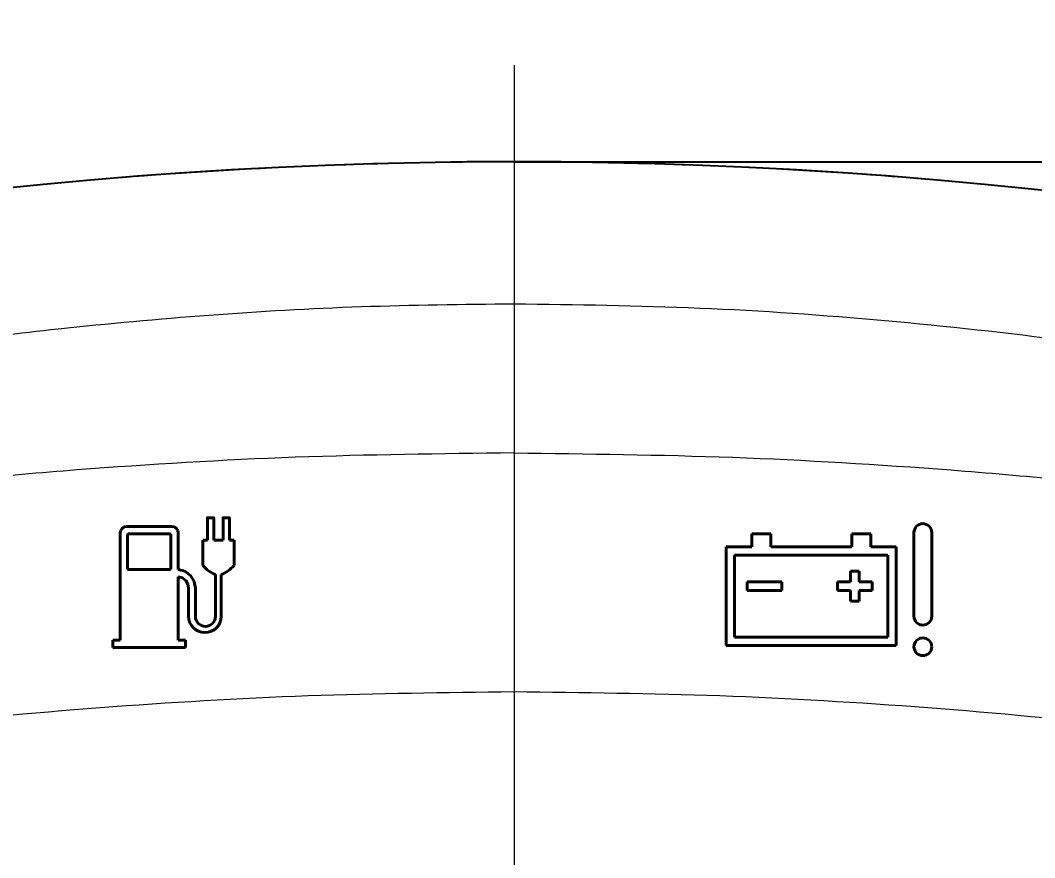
# Model space of a CAD drawing. Extents: x -871 to 2543, y 496 to 1402.
# Drawn here: x -599.9 to -544.6, y 948.1 to 993.8 of the extents above; entities that cross this region are included whole.
import ezdxf

# ---------------------------------------------------------------- set-up
doc = ezdxf.new("R2010")
doc.units = 0
doc.layers.get('0').update_dxf_attribs({"linetype": 'CONTINUOUS', "lineweight": 40})
doc.layers.get('DEFPOINTS').update_dxf_attribs({"linetype": 'CONTINUOUS'})
doc.layers.add('1轮廓实线层', color=7, linetype='CONTINUOUS', lineweight=40)
doc.layers.add('5剖面线层', color=2, linetype='CONTINUOUS', lineweight=20)
doc.layers.add('7', color=7, linetype='CONTINUOUS')
doc.styles.add('PC_TEXTSTYLE', font='txt.shx', dxfattribs={"width": 0.8, "bigfont": 'hzfs.shx'})
doc.dimstyles.new('副本 (2) (2)TH_GBDIM', dxfattribs={"dimtxt": 3.5, "dimasz": 2.5, "dimexe": 2, "dimexo": 0, "dimgap": 1.5, "dimtad": 1, "dimtoh": 1, "dimdec": 1, "dimdsep": 46, "dimtxsty": 'PC_TEXTSTYLE', "dimcen": 2.5, "dimazin": 2, "dimtfac": 0.714286, "dimtdec": 1, "dimtmove": 0, "dimatfit": 3, "dimfxl": 1, "dimtolj": 1, "dimtzin": 0, "dimarcsym": 0})

# ---------------------------------------------------------------- blocks, each defined once
blk = doc.blocks.new('*D7')
at = {"layer": '7', "color": 0, "lineweight": -2, "ltscale": 10, "transparency": 16777216}
for p, q in [((-729.655, 915.852), (-729.655, 1025.01)), ((-416.346, 915.852), (-416.346, 1025.01)), ((-727.155, 1023.01), (-418.846, 1023.01))]:
    blk.add_line(p, q, dxfattribs=at)
at = {"layer": '7', "color": 0, "ltscale": 10, "transparency": 16777216}
for points in [[(-727.155, 1023.427), (-727.155, 1022.593), (-729.655, 1023.01)], [(-418.846, 1023.427), (-418.846, 1022.593), (-416.346, 1023.01)]]:
    blk.add_solid(points, dxfattribs=at)
at = {"layer": 'DEFPOINTS', "color": 0, "ltscale": 10, "transparency": 16777216}
for p in [(-416.346, 1023.01), (-729.655, 915.852), (-416.346, 915.852)]:
    blk.add_point(p, dxfattribs=at)
at = {"layer": '7', "color": 0, "ltscale": 10, "transparency": 16777216, "insert": (-573, 1026.26), "char_height": 3.5, "attachment_point": 5, "style": 'PC_TEXTSTYLE'}
blk.add_mtext('\\A1;313.3', dxfattribs=at)
blk = doc.blocks.new('*D8')
at = {"layer": '7', "color": 0, "lineweight": -2, "ltscale": 10, "transparency": 16777216}
for p, q in [((-713.416, 938.57), (-713.416, 1017.463)), ((-432.585, 938.57), (-432.585, 1017.463)), ((-435.085, 1015.463), (-710.916, 1015.463))]:
    blk.add_line(p, q, dxfattribs=at)
at = {"layer": '7', "color": 0, "ltscale": 10, "transparency": 16777216}
for points in [[(-710.916, 1015.88), (-710.916, 1015.046), (-713.416, 1015.463)], [(-435.085, 1015.88), (-435.085, 1015.046), (-432.585, 1015.463)]]:
    blk.add_solid(points, dxfattribs=at)
at = {"layer": 'DEFPOINTS', "color": 0, "ltscale": 10, "transparency": 16777216}
for p in [(-713.416, 1015.463), (-713.416, 938.57), (-432.585, 938.57)]:
    blk.add_point(p, dxfattribs=at)
at = {"layer": '7', "color": 0, "ltscale": 10, "transparency": 16777216, "insert": (-573, 1018.713), "char_height": 3.5, "attachment_point": 5, "style": 'PC_TEXTSTYLE'}
blk.add_mtext('\\A1;280.8', dxfattribs=at)
blk = doc.blocks.new('*D9')
at = {"layer": '7', "color": 0, "lineweight": -2, "ltscale": 10, "transparency": 16777216}
for p, q in [((-654.13, 973.441), (-654.13, 1009.223)), ((-491.871, 973.441), (-491.871, 1009.223)), ((-651.63, 1007.223), (-494.371, 1007.223))]:
    blk.add_line(p, q, dxfattribs=at)
at = {"layer": '7', "color": 0, "ltscale": 10, "transparency": 16777216}
for points in [[(-651.63, 1007.639), (-651.63, 1006.806), (-654.13, 1007.223)], [(-494.371, 1007.639), (-494.371, 1006.806), (-491.871, 1007.223)]]:
    blk.add_solid(points, dxfattribs=at)
at = {"layer": 'DEFPOINTS', "color": 0, "ltscale": 10, "transparency": 16777216}
for p in [(-491.871, 1007.223), (-654.13, 973.441), (-491.871, 973.441)]:
    blk.add_point(p, dxfattribs=at)
at = {"layer": '7', "color": 0, "ltscale": 10, "transparency": 16777216, "insert": (-572.905, 1010.473), "char_height": 3.5, "attachment_point": 5, "style": 'PC_TEXTSTYLE'}
blk.add_mtext('\\A1;162.3', dxfattribs=at)
blk = doc.blocks.new('*D11')
at = {"layer": '7', "color": 0, "lineweight": -2, "ltscale": 10, "transparency": 16777216}
for p, q in [((-573, 986.05), (-381.901, 986.05)), ((-383.901, 983.55), (-383.901, 897.744)), ((-409.503, 895.244), (-381.901, 895.244))]:
    blk.add_line(p, q, dxfattribs=at)
at = {"layer": '7', "color": 0, "ltscale": 10, "transparency": 16777216}
for points in [[(-384.317, 983.55), (-383.484, 983.55), (-383.901, 986.05)], [(-384.317, 897.744), (-383.484, 897.744), (-383.901, 895.244)]]:
    blk.add_solid(points, dxfattribs=at)
at = {"layer": 'DEFPOINTS', "color": 0, "ltscale": 10, "transparency": 16777216}
for p in [(-573, 986.05), (-409.503, 895.244), (-383.901, 895.244)]:
    blk.add_point(p, dxfattribs=at)
at = {"layer": '7', "color": 0, "ltscale": 10, "transparency": 16777216, "insert": (-387.151, 940.647), "char_height": 3.5, "attachment_point": 5, "rotation": 90, "style": 'PC_TEXTSTYLE'}
blk.add_mtext('\\A1;90.8', dxfattribs=at)

msp = doc.modelspace()

# ---------------------------------------------------------------- linework, layer by layer
at = {"color": 7, "linetype": 'Continuous', "lineweight": 15}
msp.add_line((-573.0004, 978.3164), (-573.0004, 978.2998), dxfattribs=at)
for points, knots in [([(-654.1302, 973.4413), (-649.947, 974.7094), (-641.5813, 977.2455), (-629.893, 980.0049), (-619.3499, 982.0566), (-610.0493, 983.5252), (-600.7325, 984.6631), (-591.43, 985.4656), (-582.1834, 985.9442), (-572.7675, 986.1066), (-563.2226, 985.9274), (-553.5962, 985.4007), (-544.1997, 984.5489), (-535.0677, 983.3949), (-526.2121, 981.974), (-515.9601, 979.9699), (-504.414, 977.244), (-496.052, 974.7089), (-491.8705, 973.4413)], [0, 0, 0, 0, 0.0833458, 0.166676, 0.2235197, 0.2804046, 0.3372323, 0.3916762, 0.4461745, 0.5006112, 0.5573115, 0.6140817, 0.670791, 0.7249715, 0.7792009, 0.8333946, 0.9166895, 1, 1, 1, 1]), ([(-573.0004, 978.2998), (-575.7758, 978.2688), (-581.3298, 978.207), (-589.6222, 977.7252), (-599.3531, 976.8391), (-610.4308, 975.3391), (-622.2461, 973.1497), (-633.299, 970.5497), (-643.6337, 967.5426), (-653.629, 963.9824), (-663.0769, 959.9016), (-671.8637, 955.3397), (-679.1229, 950.855), (-685.1412, 946.557), (-690.0422, 942.5765), (-694.7337, 938.1706), (-699.0966, 933.2885), (-703.0517, 927.8448), (-706.4735, 922.0352), (-708.1933, 917.8623), (-709.0531, 915.7759)], [0, 0, 0, 0, 0.0471388, 0.0943327, 0.1414843, 0.2145668, 0.2876636, 0.3523532, 0.4170382, 0.4831806, 0.5493211, 0.6126364, 0.6759521, 0.7192466, 0.7625704, 0.8058449, 0.8537182, 0.9015892, 0.9507978, 1, 1, 1, 1]), ([(-436.9477, 915.7759), (-437.7928, 917.8302), (-439.4859, 921.946), (-442.8827, 927.7357), (-446.8461, 933.2174), (-451.8983, 938.8777), (-458.1828, 944.5822), (-465.7733, 950.2156), (-474.015, 955.2893), (-482.8512, 959.8645), (-492.2629, 963.9325), (-502.225, 967.483), (-512.5901, 970.5177), (-522.8632, 972.9431), (-532.9447, 974.8644), (-542.7766, 976.3523), (-552.7691, 977.4465), (-562.8601, 978.1609), (-569.6243, 978.2535), (-573.0004, 978.2998)], [0, 0, 0, 0, 0.0484424, 0.0970577, 0.1456896, 0.1941548, 0.2581373, 0.3223512, 0.3866282, 0.4506969, 0.5160042, 0.5814985, 0.6470105, 0.7123421, 0.769781, 0.8274447, 0.8851217, 0.9426636, 1, 1, 1, 1]), ([(-573.0004, 970.1893), (-576.9716, 970.1424), (-584.9143, 970.0486), (-596.8348, 969.3251), (-608.7475, 968.203), (-620.744, 966.5314), (-632.7598, 964.229), (-644.7902, 961.1225), (-656.6664, 957.2131), (-664.3668, 953.9184), (-668.2171, 952.271)], [0, 0, 0, 0, 0.1220428, 0.2440897, 0.3669026, 0.4897035, 0.6162064, 0.7426857, 0.8713419, 1, 1, 1, 1]), ([(-573.0004, 970.1893), (-569.0291, 970.1424), (-561.0864, 970.0486), (-549.1659, 969.3251), (-537.2533, 968.203), (-525.2568, 966.5314), (-513.2409, 964.229), (-501.2105, 961.1225), (-489.3343, 957.2131), (-481.6339, 953.9184), (-477.7837, 952.271)], [0, 0, 0, 0, 0.1220428, 0.2440897, 0.3669026, 0.4897035, 0.6162065, 0.7426857, 0.871342, 1, 1, 1, 1]), ([(-639.3002, 949.0365), (-635.8107, 949.9536), (-628.7603, 951.8067), (-617.8752, 953.808), (-606.7768, 955.3403), (-595.5171, 956.3825), (-584.2618, 957.0588), (-576.7385, 957.146), (-573.0004, 957.1893)], [0, 0, 0, 0, 0.1615226, 0.3263488, 0.4952271, 0.6631176, 0.8326101, 1, 1, 1, 1]), ([(-573.0004, 957.1893), (-569.2623, 957.146), (-561.7395, 957.0588), (-550.4843, 956.3826), (-539.2248, 955.3404), (-528.1263, 953.8082), (-517.241, 951.8067), (-510.1903, 949.9536), (-506.7006, 949.0365)], [0, 0, 0, 0, 0.1673845, 0.336865, 0.5047673, 0.6736382, 0.8384647, 1, 1, 1, 1])]:
    msp.add_open_spline(points, degree=3, knots=knots, dxfattribs=at)
at = {"layer": '1轮廓实线层', "color": 2}
for p, q in [((-594.422, 965.9695), (-594.4473, 965.8373)), ((-594.4473, 965.8373), (-594.4473, 959.9955)), ((-594.3464, 966.0808), (-594.422, 965.9695)), ((-594.2351, 966.1564), (-594.3464, 966.0808)), ((-594.1029, 966.1816), (-594.2351, 966.1564)), ((-591.629, 966.1813), (-594.1029, 966.1816)), ((-591.4968, 966.1563), (-591.629, 966.1813)), ((-591.3855, 966.0808), (-591.4968, 966.1563)), ((-591.3098, 965.9695), (-591.3855, 966.0808)), ((-591.2846, 965.8373), (-591.3098, 965.9695)), ((-591.2847, 963.8482), (-591.2846, 965.8373)), ((-594.0477, 965.735), (-594.0489, 965.7228)), ((-594.0489, 965.7228), (-594.0489, 963.9088)), ((-594.0441, 965.7463), (-594.0477, 965.735)), ((-594.0311, 965.7656), (-594.0441, 965.7463)), ((-594.0118, 965.7786), (-594.0311, 965.7656)), ((-594.0005, 965.7821), (-594.0118, 965.7786)), ((-593.9884, 965.7834), (-594.0005, 965.7821)), ((-593.9884, 965.7834), (-591.7435, 965.7834)), ((-591.7314, 965.7821), (-591.7435, 965.7834)), ((-591.72, 965.7786), (-591.7314, 965.7821)), ((-591.7008, 965.7655), (-591.72, 965.7786)), ((-591.6878, 965.7462), (-591.7008, 965.7655)), ((-591.6842, 965.7349), (-591.6878, 965.7462)), ((-591.683, 965.7228), (-591.6842, 965.7349)), ((-591.683, 965.7228), (-591.683, 963.9088)), ((-589.9563, 965.4418), (-589.7021, 965.4418)), ((-589.9563, 964.0572), (-589.9563, 965.4418)), ((-589.3571, 965.4418), (-588.8449, 965.4418)), ((-588.4999, 965.4418), (-588.2457, 965.4418)), ((-588.2457, 964.0572), (-588.2457, 965.4418)), ((-594.0489, 963.9088), (-594.0477, 963.8967)), ((-594.0477, 963.8967), (-594.0442, 963.8853)), ((-594.0442, 963.8853), (-594.0311, 963.8661)), ((-594.0311, 963.8661), (-594.0119, 963.853)), ((-594.0119, 963.853), (-594.0005, 963.8495)), ((-594.0005, 963.8495), (-593.9884, 963.8482)), ((-591.7435, 963.8482), (-593.9884, 963.8482)), ((-591.7435, 963.8482), (-591.7314, 963.8494)), ((-591.7314, 963.8494), (-591.7201, 963.853)), ((-591.7201, 963.853), (-591.7008, 963.866)), ((-591.7008, 963.866), (-591.6878, 963.8853)), ((-591.6878, 963.8853), (-591.6842, 963.8966)), ((-591.6842, 963.8966), (-591.683, 963.9088)), ((-590.9207, 963.7443), (-591.2847, 963.8482)), ((-590.6214, 963.513), (-590.9207, 963.7443)), ((-591.2847, 959.9955), (-591.2847, 963.4505)), ((-591.2847, 963.4505), (-591.0638, 963.385)), ((-591.0638, 963.385), (-590.8825, 963.2427)), ((-590.8825, 963.2427), (-590.7615, 963.0467)), ((-590.7615, 963.0467), (-590.7211, 962.8198)), ((-590.4212, 963.1921), (-590.6214, 963.513)), ((-590.3543, 962.8198), (-590.4212, 963.1921)), ((-590.7211, 962.8198), (-590.7211, 961.2895)), ((-590.3543, 961.2913), (-590.3543, 962.8198)), ((-594.8457, 959.9955), (-594.8457, 959.5969)), ((-594.4473, 959.9955), (-594.8457, 959.9955)), ((-590.8862, 959.9955), (-591.2847, 959.9955)), ((-590.8862, 959.5969), (-590.8862, 959.9955)), ((-594.8457, 959.5969), (-590.8862, 959.5969))]:
    msp.add_line(p, q, dxfattribs=at)
at = {"layer": '1轮廓实线层', "color": 1, "ltscale": 10}
for p, q in [((-551.2154, 965.8552), (-551.2154, 961.2958)), ((-550.2478, 965.8552), (-550.2478, 961.2958))]:
    msp.add_line(p, q, dxfattribs=at)
at = {"layer": '1轮廓实线层', "color": 1, "ltscale": 7}
for p, q in [((-560.0501, 965.0809), (-560.0501, 965.7861)), ((-560.0501, 965.7861), (-559.0168, 965.7861)), ((-559.0168, 965.7861), (-559.0168, 965.0809)), ((-554.5969, 965.7861), (-554.5969, 965.0809)), ((-553.5636, 965.7861), (-554.5969, 965.7861)), ((-553.5636, 965.0809), (-553.5636, 965.7861)), ((-561.4478, 965.0809), (-561.4478, 959.7008)), ((-561.4478, 965.0809), (-560.0501, 965.0809)), ((-559.0168, 965.0809), (-554.5969, 965.0809)), ((-552.183, 965.0809), (-553.5636, 965.0809)), ((-552.183, 959.7008), (-552.183, 965.0809)), ((-552.6428, 964.621), (-560.988, 964.621)), ((-560.988, 964.621), (-560.988, 960.1606)), ((-552.6428, 960.1606), (-552.6428, 964.621)), ((-554.6669, 963.1649), (-554.6669, 963.754)), ((-554.6669, 963.754), (-554.2071, 963.754)), ((-554.2071, 963.754), (-554.2071, 963.1649)), ((-560.2964, 962.7051), (-560.2964, 963.1649)), ((-560.2964, 963.1649), (-558.4181, 963.1649)), ((-558.4181, 963.1649), (-558.4181, 962.7051)), ((-555.3761, 962.7051), (-555.3761, 963.1649)), ((-554.6669, 963.1649), (-555.3761, 963.1649)), ((-553.4978, 963.1649), (-554.2071, 963.1649)), ((-553.4978, 963.1649), (-553.4978, 962.7051)), ((-558.4181, 962.7051), (-560.2964, 962.7051)), ((-554.6669, 962.7051), (-555.3761, 962.7051)), ((-554.6669, 962.7051), (-554.6669, 962.1159)), ((-554.2071, 962.7051), (-553.4978, 962.7051)), ((-554.2071, 962.1159), (-554.2071, 962.7051)), ((-554.6669, 962.1159), (-554.2071, 962.1159)), ((-560.988, 960.1606), (-552.6428, 960.1606)), ((-561.4478, 959.7008), (-552.183, 959.7008))]:
    msp.add_line(p, q, dxfattribs=at)
at = {"layer": '1轮廓实线层', "color": 2, "ltscale": 10}
for p, q in [((-589.2606, 963.5713), (-589.2606, 961.2913)), ((-588.9499, 963.568), (-588.9499, 961.2895))]:
    msp.add_line(p, q, dxfattribs=at)
at = {"layer": '1轮廓实线层', "color": 2}
for points in [[(-589.7021, 965.4418), (-589.7021, 966.6599), (-589.3571, 966.6599), (-589.3571, 965.4418)], [(-588.4999, 965.4418), (-588.4999, 966.6599), (-588.8449, 966.6599), (-588.8449, 965.4418)]]:
    msp.add_lwpolyline(points, dxfattribs=at)
at = {"layer": '1轮廓实线层', "color": 1}
msp.add_circle((-550.7316, 959.6317), 0.4838, dxfattribs=at)
for centre, start, end in [((-550.7316, 965.8552), 0, 180), ((-550.7316, 961.2958), 180, 0)]:
    msp.add_arc(centre, 0.4838, start, end, dxfattribs=at)
at = {"layer": '1轮廓实线层', "color": 2, "ltscale": 10}
for centre, radius, start, end in [((-588.5668, 965.3058), 1.8681, 221.94321, 248.19695), ((-589.6352, 965.3058), 1.8681, 291.52317, 318.05679), ((-589.8355, 961.2895), 0.8856, 180, 0), ((-589.8074, 961.2913), 0.5468, 180.00102, 0)]:
    msp.add_arc(centre, radius, start, end, dxfattribs=at)
at = {"layer": '5剖面线层', "color": 1, "linetype": 'ByBlock', "ltscale": 7}
msp.add_line((-573.0004, 991.3079), (-573.0004, 837.5677), dxfattribs=at)
at = {"layer": '7', "color": 4, "ltscale": 5}
msp.add_arc((-573.0004, 718.7284), 267.3213, 72.332547, 107.667453, dxfattribs=at)

# ---------------------------------------------------------------- dimensions: what is measured, and where the dimension line sits
for base, p1, p2, picture, middle in [((-416.3462, 1023.0101), (-729.6545, 915.8521), (-416.3462, 915.8521), '*D7', (-573.0004, 1026.2601)), ((-713.4155, 1015.4629), (-432.5852, 938.5698), (-713.4155, 938.5698), '*D8', (-573.0004, 1018.7129))]:
    dim = msp.add_linear_dim(base=base, p1=p1, p2=p2, dimstyle='副本 (2) (2)TH_GBDIM', dxfattribs=at)
    dim.commit()
    dim.dimension.update_dxf_attribs({"geometry": picture, "text_midpoint": middle})
dim = msp.add_linear_dim(base=(-491.8705, 1007.2225), p1=(-654.1302, 973.4413), p2=(-491.8705, 973.4413), dimstyle='副本 (2) (2)TH_GBDIM', dxfattribs=at)
dim.commit()
dim.dimension.update_dxf_attribs({"geometry": '*D9', "text_midpoint": (-572.9046, 1007.2225), "dimtype": 160})
dim = msp.add_linear_dim(base=(-383.9006, 895.2437), p1=(-573.0004, 986.0498), p2=(-409.5026, 895.2437), angle=90, dimstyle='副本 (2) (2)TH_GBDIM', dxfattribs=at)
dim.commit()
dim.dimension.update_dxf_attribs({"geometry": '*D11', "text_midpoint": (-387.1506, 940.6467)})

doc.saveas('drawing.dxf')
